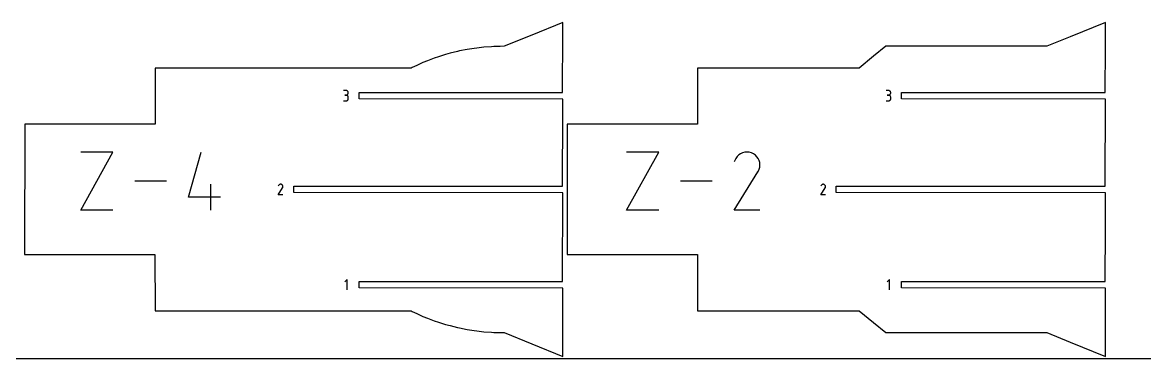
# Model space of a CAD drawing. Extents: x 0 to 3000, y 0 to 3000.
# Drawn here: x 831 to 1691, y 0 to 258 of the extents above; entities that cross this region are included whole.
import ezdxf

# ---------------------------------------------------------------- set-up
doc = ezdxf.new("R2010")
doc.units = 0

msp = doc.modelspace()

# ---------------------------------------------------------------- linework, layer by layer
at = {"layer": 'annotation', "color": 1}
for p, q in [((1078.87709, 205.613191), (1077.100594, 205.613191)), ((1078.87709, 202.0602), (1077.987588, 202.0602)), ((1077.987588, 202.0602), (1078.87709, 202.0602)), ((1079.196597, 205.584512), (1078.87709, 205.613191)), ((1078.87709, 202.0602), (1079.196597, 202.088885)), ((1079.196597, 202.031521), (1078.87709, 202.0602)), ((1078.87709, 202.0602), (1078.87709, 202.0602)), ((1079.497242, 205.501866), (1079.196597, 205.584512)), ((1079.196597, 202.088885), (1079.497242, 202.17158)), ((1079.497242, 201.948875), (1079.196597, 202.031521)), ((1079.196597, 197.651385), (1079.497242, 197.73399)), ((1079.774024, 205.370334), (1079.497242, 205.501866)), ((1079.497242, 202.17158), (1079.774024, 202.303242)), ((1079.774024, 201.817343), (1079.497242, 201.948875)), ((1079.497242, 197.73399), (1079.774024, 197.865468)), ((1080.021944, 205.195), (1079.774024, 205.370334)), ((1079.774024, 202.303242), (1080.021944, 202.478831)), ((1080.021944, 201.642009), (1079.774024, 201.817343)), ((1079.774024, 197.865468), (1080.021944, 198.040748)), ((1080.236001, 204.980947), (1080.021944, 205.195)), ((1080.021944, 202.478831), (1080.236001, 202.693303)), ((1080.236001, 201.427956), (1080.021944, 201.642009)), ((1080.021944, 198.040748), (1080.236001, 198.25476)), ((1080.411193, 204.733258), (1080.236001, 204.980947)), ((1080.236001, 202.693303), (1080.411193, 202.941619)), ((1080.411193, 201.180267), (1080.236001, 201.427956)), ((1080.236001, 198.25476), (1080.411193, 198.502433)), ((1080.542522, 204.457016), (1080.411193, 204.733258)), ((1080.411193, 202.941619), (1080.542522, 203.218735)), ((1080.542522, 200.904024), (1080.411193, 201.180267)), ((1080.411193, 198.502433), (1080.542522, 198.778696)), ((1080.624986, 204.157303), (1080.542522, 204.457016)), ((1080.542522, 203.218735), (1080.624986, 203.519611)), ((1080.624986, 200.604312), (1080.542522, 200.904024)), ((1080.542522, 198.778696), (1080.624986, 199.078478)), ((1080.653586, 203.839204), (1080.624986, 204.157303)), ((1080.624986, 203.519611), (1080.653586, 203.839204)), ((1080.653586, 200.286212), (1080.624986, 200.604312)), ((1080.624986, 199.078478), (1080.653586, 199.39671)), ((1080.653586, 203.839204), (1080.653586, 203.839204)), ((1080.653586, 199.39671), (1080.653586, 200.286212)), ((1080.653586, 200.286212), (1080.653586, 200.286212)), ((1494.428325, 205.61319), (1492.651829, 205.61319)), ((1494.428325, 202.060199), (1493.538823, 202.060199)), ((1493.538823, 202.060199), (1494.428325, 202.060199)), ((1494.747832, 205.584512), (1494.428325, 205.61319)), ((1494.428325, 202.060199), (1494.747832, 202.088884)), ((1494.747832, 202.03152), (1494.428325, 202.060199)), ((1494.428325, 202.060199), (1494.428325, 202.060199)), ((1495.048477, 205.501865), (1494.747832, 205.584512)), ((1494.747832, 202.088884), (1495.048477, 202.171579)), ((1495.048477, 201.948874), (1494.747832, 202.03152)), ((1494.747832, 197.651384), (1495.048477, 197.73399)), ((1495.325259, 205.370334), (1495.048477, 205.501865)), ((1495.048477, 202.171579), (1495.325259, 202.303241)), ((1495.325259, 201.817342), (1495.048477, 201.948874)), ((1495.048477, 197.73399), (1495.325259, 197.865468)), ((1495.573179, 205.195), (1495.325259, 205.370334)), ((1495.325259, 202.303241), (1495.573179, 202.47883)), ((1495.573179, 201.642008), (1495.325259, 201.817342)), ((1495.325259, 197.865468), (1495.573179, 198.040748)), ((1495.787236, 204.980947), (1495.573179, 205.195)), ((1495.573179, 202.47883), (1495.787236, 202.693303)), ((1495.787236, 201.427955), (1495.573179, 201.642008)), ((1495.573179, 198.040748), (1495.787236, 198.254759)), ((1495.962428, 204.733257), (1495.787236, 204.980947)), ((1495.787236, 202.693303), (1495.962428, 202.941618)), ((1495.962428, 201.180266), (1495.787236, 201.427955)), ((1495.787236, 198.254759), (1495.962428, 198.502432)), ((1496.093757, 204.457015), (1495.962428, 204.733257)), ((1495.962428, 202.941618), (1496.093757, 203.218734)), ((1496.093757, 200.904024), (1495.962428, 201.180266)), ((1495.962428, 198.502432), (1496.093757, 198.778695)), ((1496.176221, 204.157303), (1496.093757, 204.457015)), ((1496.093757, 203.218734), (1496.176221, 203.51961)), ((1496.176221, 200.604311), (1496.093757, 200.904024)), ((1496.093757, 198.778695), (1496.176221, 199.078478)), ((1496.204821, 203.839203), (1496.176221, 204.157303)), ((1496.176221, 203.51961), (1496.204821, 203.839203)), ((1496.204821, 200.286212), (1496.176221, 200.604311)), ((1496.176221, 199.078478), (1496.204821, 199.39671)), ((1496.204821, 203.839203), (1496.204821, 203.839203)), ((1496.204821, 199.39671), (1496.204821, 200.286212)), ((1496.204821, 200.286212), (1496.204821, 200.286212)), ((1077.100594, 197.622723), (1078.87709, 197.622723)), ((1078.87709, 197.622723), (1079.196597, 197.651385)), ((1078.87709, 197.622723), (1078.87709, 197.622723)), ((1492.651829, 197.622722), (1494.428325, 197.622722)), ((1494.428325, 197.622722), (1494.747832, 197.651384)), ((1494.428325, 197.622722), (1494.428325, 197.622722)), ((875.712657, 113.877802), (900.44405, 158.418889)), ((900.44405, 158.418889), (875.712657, 158.418889)), ((958.204169, 123.779856), (968.081084, 158.418889)), ((1293.735345, 113.877802), (1318.466737, 158.418889)), ((1318.466737, 158.418889), (1293.735345, 158.418889)), ((1378.58776, 154.927721), (1377.557011, 153.466103)), ((1379.824428, 156.147833), (1378.58776, 154.927721)), ((1381.229404, 157.116668), (1379.824428, 156.147833)), ((1382.765076, 157.824454), (1381.229404, 157.116668)), ((1384.393832, 158.261423), (1382.765076, 157.824454)), ((1386.078064, 158.417803), (1384.393832, 158.261423)), ((1387.780158, 158.283823), (1386.078064, 158.417803)), ((1389.462503, 157.849712), (1387.780158, 158.283823)), ((1391.08749, 157.105701), (1389.462503, 157.849712)), ((1392.540866, 156.073664), (1391.08749, 157.105701)), ((1391.08749, 157.105701), (1391.08749, 157.105701)), ((1393.756047, 154.835226), (1392.540866, 156.073664)), ((1394.722226, 153.428343), (1393.756047, 154.835226)), ((1377.557011, 153.466103), (1376.258152, 150.974528)), ((1395.428599, 151.89097), (1394.722226, 153.428343)), ((1395.864361, 150.261063), (1395.428599, 151.89097)), ((1395.439925, 145.195703), (1395.880829, 146.875474)), ((1396.018706, 148.576579), (1395.864361, 150.261063)), ((1395.880829, 146.875474), (1396.018706, 148.576579)), ((1376.230219, 113.87744), (1394.509215, 143.304277)), ((1394.509215, 143.304277), (1394.531067, 143.331317)), ((1394.509215, 143.304277), (1394.509215, 143.304277)), ((1394.531067, 143.331317), (1394.552022, 143.358586)), ((1394.552022, 143.358586), (1394.572219, 143.386316)), ((1394.572219, 143.386316), (1394.591794, 143.414735)), ((1394.591794, 143.414735), (1394.610887, 143.444074)), ((1394.610887, 143.444074), (1394.629635, 143.474562)), ((1394.629635, 143.474562), (1394.648176, 143.506429)), ((1394.648176, 143.506429), (1394.666649, 143.539906)), ((1394.666649, 143.539906), (1394.68519, 143.575222)), ((1394.68519, 143.575222), (1395.439925, 145.195703)), ((1394.68519, 143.575222), (1394.68519, 143.575222)), ((941.505451, 136.148346), (917.151147, 136.148346)), ((975.522289, 113.877802), (975.522289, 133.659564)), ((1027.100588, 125.704258), (1030.383668, 130.989596)), ((1027.338892, 132.814756), (1027.105605, 132.367245)), ((1027.524025, 133.077276), (1027.338892, 132.814756)), ((1027.746142, 133.29642), (1027.524025, 133.077276)), ((1027.998489, 133.470432), (1027.746142, 133.29642)), ((1028.27431, 133.597557), (1027.998489, 133.470432)), ((1028.56685, 133.676041), (1028.27431, 133.597557)), ((1028.869354, 133.704128), (1028.56685, 133.676041)), ((1029.175066, 133.680064), (1028.869354, 133.704128)), ((1029.477231, 133.602093), (1029.175066, 133.680064)), ((1029.769094, 133.468462), (1029.477231, 133.602093)), ((1030.030134, 133.283098), (1029.769094, 133.468462)), ((1029.769094, 133.468462), (1029.769094, 133.468462)), ((1030.248392, 133.060663), (1030.030134, 133.283098)), ((1030.421927, 132.807974), (1030.248392, 133.060663)), ((1030.383668, 130.989596), (1030.387593, 130.994452)), ((1030.383668, 130.989596), (1030.383668, 130.989596)), ((1030.387593, 130.994452), (1030.391357, 130.99935)), ((1030.391357, 130.99935), (1030.394984, 131.004331)), ((1030.394984, 131.004331), (1030.3985, 131.009435)), ((1030.3985, 131.009435), (1030.40193, 131.014705)), ((1030.40193, 131.014705), (1030.405297, 131.020181)), ((1030.405297, 131.020181), (1030.408627, 131.025904)), ((1030.408627, 131.025904), (1030.411945, 131.031917)), ((1030.411945, 131.031917), (1030.415275, 131.03826)), ((1030.415275, 131.03826), (1030.550833, 131.329314)), ((1030.415275, 131.03826), (1030.415275, 131.03826)), ((1030.548798, 132.531847), (1030.421927, 132.807974)), ((1030.627065, 132.2391), (1030.548798, 132.531847)), ((1030.550833, 131.329314), (1030.630023, 131.631016)), ((1030.654787, 131.936551), (1030.627065, 132.2391)), ((1030.630023, 131.631016), (1030.654787, 131.936551)), ((1359.528139, 136.148345), (1335.173835, 136.148345)), ((1442.651823, 125.704257), (1445.934903, 130.989595)), ((1442.890127, 132.814755), (1442.65684, 132.367245)), ((1443.075259, 133.077276), (1442.890127, 132.814755)), ((1443.297377, 133.296419), (1443.075259, 133.077276)), ((1443.549724, 133.470431), (1443.297377, 133.296419)), ((1443.825545, 133.597556), (1443.549724, 133.470431)), ((1444.118085, 133.67604), (1443.825545, 133.597556)), ((1444.420589, 133.704127), (1444.118085, 133.67604)), ((1444.726301, 133.680063), (1444.420589, 133.704127)), ((1445.028466, 133.602093), (1444.726301, 133.680063)), ((1445.320329, 133.468461), (1445.028466, 133.602093)), ((1445.581369, 133.283098), (1445.320329, 133.468461)), ((1445.320329, 133.468461), (1445.320329, 133.468461)), ((1445.799627, 133.060663), (1445.581369, 133.283098)), ((1445.973162, 132.807973), (1445.799627, 133.060663)), ((1445.934903, 130.989595), (1445.938828, 130.994452)), ((1445.934903, 130.989595), (1445.934903, 130.989595)), ((1445.938828, 130.994452), (1445.942592, 130.99935)), ((1445.942592, 130.99935), (1445.946219, 131.00433)), ((1445.946219, 131.00433), (1445.949735, 131.009434)), ((1445.949735, 131.009434), (1445.953164, 131.014704)), ((1445.953164, 131.014704), (1445.956532, 131.02018)), ((1445.956532, 131.02018), (1445.959862, 131.025904)), ((1445.959862, 131.025904), (1445.96318, 131.031916)), ((1445.96318, 131.031916), (1445.96651, 131.038259)), ((1445.96651, 131.038259), (1446.102068, 131.329313)), ((1445.96651, 131.038259), (1445.96651, 131.038259)), ((1446.100033, 132.531846), (1445.973162, 132.807973)), ((1446.1783, 132.2391), (1446.100033, 132.531846)), ((1446.102068, 131.329313), (1446.181258, 131.631016)), ((1446.206022, 131.93655), (1446.1783, 132.2391)), ((1446.181258, 131.631016), (1446.206022, 131.93655)), ((982.935562, 123.779856), (958.204169, 123.779856)), ((1030.653579, 125.704258), (1027.100588, 125.704258)), ((1446.204814, 125.704257), (1442.651823, 125.704257)), ((900.44405, 113.877802), (875.712657, 113.877802)), ((1318.466737, 113.877802), (1293.735345, 113.877802)), ((1396.011981, 113.87744), (1376.230219, 113.87744)), ((1079.766592, 60.646775), (1077.98809, 58.867771)), ((1079.766592, 52.646775), (1079.766592, 60.646775)), ((1495.317827, 60.646774), (1493.539324, 58.86777)), ((1495.317827, 52.646774), (1495.317827, 60.646774))]:
    msp.add_line(p, q, dxfattribs=at)
at = {"layer": 'boundary', "color": 5}
for p, q in [((1245.066204, 257.821145), (1221.225956, 248.094292)), ((1244.871204, 204.072472), (1245.066204, 249.604792)), ((1245.066204, 249.604792), (1245.066204, 257.821145)), ((1660.617439, 257.821145), (1633.516622, 246.763975)), ((1660.617438, 238.917301), (1660.617439, 257.821145)), ((1221.225956, 248.094292), (1200.207423, 239.518702)), ((1633.516622, 246.763975), (1615.758659, 239.518702)), ((1155.206058, 233.194285), (1149.858778, 231.498692)), ((1158.675051, 234.115904), (1155.206058, 233.194285)), ((1164.249044, 235.523095), (1158.675051, 234.115904)), ((1165.990718, 235.904555), (1164.249044, 235.523095)), ((1171.710973, 236.994743), (1165.990718, 235.904555)), ((1173.467118, 237.325882), (1171.710973, 236.994743)), ((1175.205131, 237.601977), (1173.467118, 237.325882)), ((1181.06617, 238.368102), (1175.205131, 237.601977)), ((1182.814009, 238.594244), (1181.06617, 238.368102)), ((1184.549563, 238.768408), (1182.814009, 238.594244)), ((1190.502311, 239.198163), (1184.549563, 238.768408)), ((1192.243185, 239.322545), (1190.502311, 239.198163)), ((1193.977374, 239.39683), (1192.243185, 239.322545)), ((1195.710033, 239.421518), (1193.977374, 239.39683)), ((1197.047564, 239.455395), (1195.710033, 239.421518)), ((1200.207423, 239.518702), (1197.047564, 239.455395)), ((1492.39696, 239.518701), (1482.993669, 231.845598)), ((1546.934926, 239.518701), (1492.39696, 239.518701)), ((1615.758659, 239.518702), (1546.934926, 239.518701)), ((1660.422439, 204.072472), (1660.617438, 238.917301)), ((1133.070952, 224.826019), (1129.573445, 223.174554)), ((1137.824794, 227.005192), (1133.070952, 224.826019)), ((1141.309625, 228.395152), (1137.824794, 227.005192)), ((1146.383242, 230.350479), (1141.309625, 228.395152)), ((1149.858778, 231.498692), (1146.383242, 230.350479)), ((1482.993669, 231.845598), (1471.891633, 222.786316)), ((964.865173, 222.786317), (932.689982, 222.786317)), ((932.689982, 222.786317), (932.689982, 179.760055)), ((979.876903, 222.786317), (964.865173, 222.786317)), ((1111.795673, 222.786317), (979.876903, 222.786317)), ((1128.803, 222.786316), (1111.795673, 222.786317)), ((1129.573445, 223.174554), (1128.803, 222.786316)), ((1348.241218, 222.786316), (1348.241217, 210.929045)), ((1415.188277, 222.786316), (1348.241218, 222.786316)), ((1471.891633, 222.786316), (1415.188277, 222.786316)), ((1348.241217, 210.929045), (1348.241218, 179.712025)), ((1088.928093, 199.172472), (1088.928093, 204.072472)), ((1088.928093, 204.072472), (1244.871204, 204.072472)), ((1245.066203, 198.922472), (1088.928093, 199.172472)), ((1245.066204, 189.351653), (1245.066203, 198.922472)), ((1504.479328, 199.172471), (1504.479328, 204.072472)), ((1504.479328, 204.072472), (1660.422439, 204.072472)), ((1660.617438, 198.922472), (1504.479328, 199.172471)), ((1660.422439, 132.154322), (1660.617438, 198.922472)), ((1244.871204, 132.154323), (1245.066204, 189.351653)), ((832.824516, 179.712026), (832.68997, 79.846544)), ((932.689982, 179.760055), (832.824516, 179.712026)), ((1335.691648, 179.712026), (1248.241205, 179.712026)), ((1248.241205, 179.712026), (1248.241205, 167.162442)), ((1348.241218, 179.712025), (1335.691648, 179.712026)), ((1248.241205, 167.162442), (1248.241204, 92.261576)), ((1038.928087, 127.254323), (1038.928087, 132.154323)), ((1038.928087, 132.154323), (1244.871204, 132.154323)), ((1454.479322, 127.254322), (1454.479322, 132.154322)), ((1454.479322, 132.154322), (1660.422439, 132.154322)), ((1245.066204, 127.004323), (1038.928087, 127.254323)), ((1244.871204, 59.096775), (1245.066204, 127.004323)), ((1660.617438, 127.004322), (1454.479322, 127.254322)), ((1660.617439, 100.289396), (1660.617438, 127.004322)), ((1660.422439, 59.096775), (1660.617439, 100.289396)), ((1248.241204, 92.261576), (1248.241205, 79.712019)), ((832.68997, 79.846544), (932.555437, 79.712019)), ((932.555437, 79.712019), (932.689983, 36.622116)), ((1248.241205, 79.712019), (1260.790776, 79.712019)), ((1260.790776, 79.712019), (1348.241218, 79.712019)), ((1348.241218, 79.712019), (1348.241218, 48.483684)), ((1088.928093, 54.196775), (1088.928093, 59.096775)), ((1088.928093, 59.096775), (1244.871204, 59.096775)), ((1245.066204, 53.946775), (1088.928093, 54.196775)), ((1245.066204, 9.803822), (1245.066204, 53.946775)), ((1504.479328, 59.096774), (1660.422439, 59.096775)), ((1504.479329, 54.196774), (1504.479328, 59.096774)), ((1660.617439, 53.946774), (1504.479329, 54.196774)), ((1660.617439, 20.491267), (1660.617439, 53.946774)), ((1348.241218, 48.483684), (1348.241218, 36.622116)), ((932.689983, 36.622116), (964.865173, 36.622117)), ((964.865173, 36.622117), (979.876903, 36.622117)), ((979.876903, 36.622117), (1111.795673, 36.622117)), ((1111.795673, 36.622117), (1128.803, 36.622118)), ((1128.803, 36.622118), (1129.573445, 36.233994)), ((1129.573445, 36.233994), (1133.070952, 34.582577)), ((1133.070952, 34.582577), (1137.824793, 32.403408)), ((1348.241218, 36.622116), (1415.188277, 36.622116)), ((1415.188277, 36.622116), (1471.891632, 36.622116)), ((1471.891632, 36.622116), (1482.993668, 27.56289)), ((1137.824793, 32.403408), (1141.309625, 31.013494)), ((1141.309625, 31.013494), (1146.383242, 29.058164)), ((1146.383242, 29.058164), (1149.858777, 27.90995)), ((1149.858777, 27.90995), (1155.206058, 26.214295)), ((1155.206058, 26.214295), (1158.675051, 25.292675)), ((1482.993668, 27.56289), (1492.396959, 19.889835)), ((1158.675051, 25.292675), (1164.249044, 23.885544)), ((1164.249044, 23.885544), (1165.990717, 23.504084)), ((1165.990717, 23.504084), (1171.710973, 22.413904)), ((1171.710973, 22.413904), (1173.467118, 22.082763)), ((1173.467118, 22.082763), (1175.205131, 21.806668)), ((1175.205131, 21.806668), (1181.06617, 21.040475)), ((1181.06617, 21.040475), (1182.814009, 20.814334)), ((1182.814009, 20.814334), (1184.549563, 20.640165)), ((1184.549563, 20.640165), (1190.502311, 20.21041)), ((1190.502311, 20.21041), (1192.243185, 20.086028)), ((1192.243185, 20.086028), (1193.977373, 20.011748)), ((1193.977373, 20.011748), (1197.753522, 19.924876)), ((1197.753522, 19.924876), (1200.207423, 19.889835)), ((1200.207423, 19.889835), (1221.225957, 11.314296)), ((1492.396959, 19.889835), (1561.220691, 19.889834)), ((1561.220691, 19.889834), (1615.758659, 19.889834)), ((1615.758659, 19.889834), (1633.516622, 12.644605)), ((1660.617439, 1.5875), (1660.617439, 20.491267)), ((1221.225957, 11.314296), (1245.066205, 1.5875)), ((1245.066205, 1.5875), (1245.066204, 9.803822)), ((1633.516622, 12.644605), (1660.617439, 1.5875))]:
    msp.add_line(p, q, dxfattribs=at)
at = {"layer": 'frame', "color": 5}
msp.add_line((0, 0), (3000, 0), dxfattribs=at)

doc.saveas('drawing.dxf')
